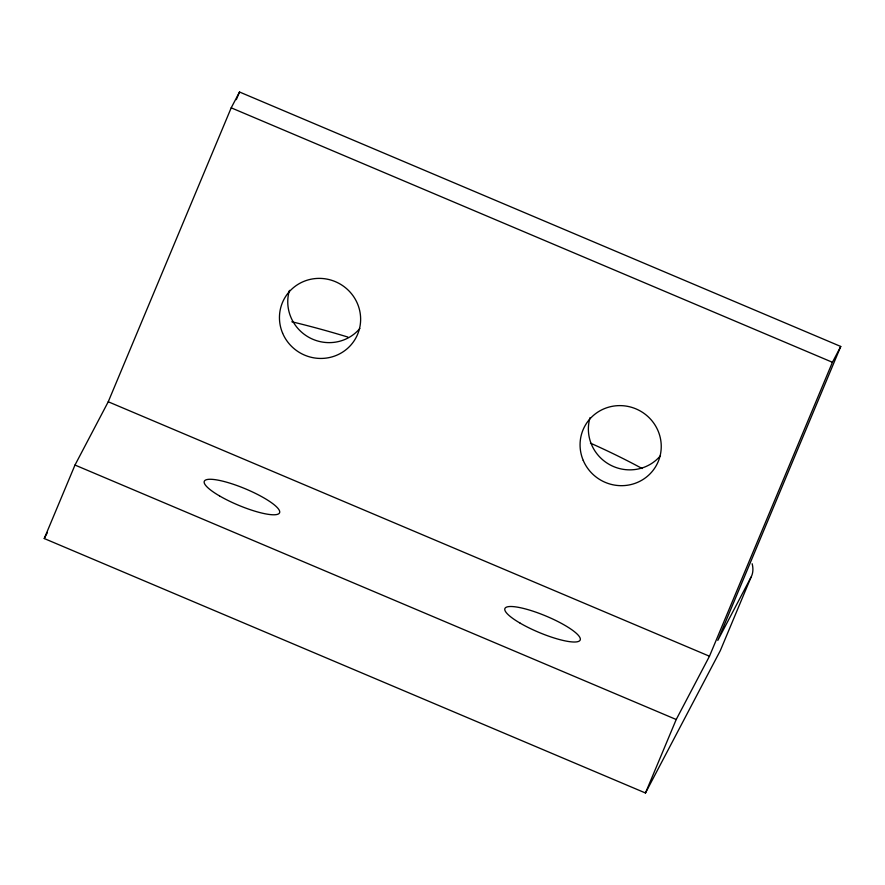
<?xml version="1.0" encoding="UTF-8"?>
<svg xmlns="http://www.w3.org/2000/svg" width="885" height="885" viewBox="0 0 885 885"><rect width="100%" height="100%" fill="white"/><g stroke="black" fill="none" stroke-linecap="round" stroke-linejoin="round"><path stroke-width="1.33" d="M751.055 577.142L720.313 650.63L645.475 792.993L44.25 538.534L74.993 465.045L108.247 401.768L231.206 107.826L239.525 92.007L840.75 346.466L717.79 640.408L751.055 577.142A326.488 71.22 22.7 0 0 752.15 563.734M236.328 99.64L239.525 92.007M645.475 792.993L676.217 719.505L709.471 656.228L832.431 362.286L840.75 346.466M44.25 538.534L47.447 532.449M231.206 107.826L832.431 362.286M108.247 401.768L709.471 656.228M74.993 465.045L676.217 719.505M291.829 321.775A326.488 71.22 22.7 0 1 347.882 337.063M660.464 455.709A40.81 39.825 27.7 0 1 609.986 464.835A40.81 39.825 27.7 0 1 590.063 417.598M359.852 328.479A40.81 39.825 27.7 0 1 309.374 337.605A40.81 39.825 27.7 0 1 289.45 290.368M590.45 443.142A183.903 40.113 22.7 0 1 642.145 468.519M219.535 495.921A40.81 8.905 22.7 0 0 279.505 512.924A40.81 8.905 22.7 0 0 226.737 482.225A40.81 8.905 22.7 0 0 219.535 495.921M520.148 623.151A40.81 8.905 22.7 0 0 580.117 640.154A40.81 8.905 22.7 0 0 527.349 609.455A40.81 8.905 22.7 0 0 520.148 623.151M583.215 460.377A40.81 39.825 27.7 0 0 652.964 470.521A40.81 39.825 27.7 0 0 625.772 406.038A40.81 39.825 27.7 0 0 583.215 460.377M282.603 333.147A40.81 39.825 27.7 0 0 352.352 343.291A40.81 39.825 27.7 0 0 325.16 278.808A40.81 39.825 27.7 0 0 282.603 333.147"/></g></svg>
